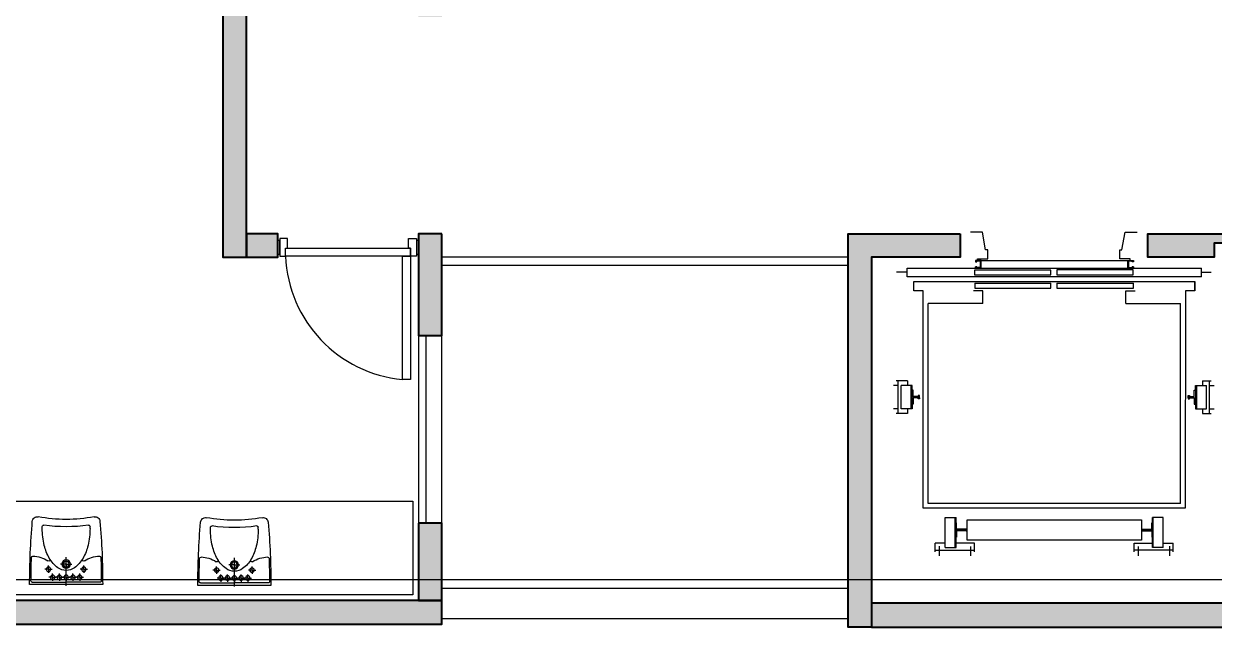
# Model space of a CAD drawing. Header units: millimetres. Extents: x -967 to 876, y -355 to 681.
# Drawn here: x 236.56 to 244.18, y -232.98 to -229.12 of the extents above; entities that cross this region are included whole.
import ezdxf

# ---------------------------------------------------------------- set-up
doc = ezdxf.new("R2010")
doc.units = ezdxf.units.MM
doc.linetypes.add('Center', pattern=[50.8, 31.75, -6.35, 6.35, -6.35])
doc.linetypes.add('HIDDEN', pattern=[9.525, 6.35, -3.175])
for name, color, linetype in [('0-amob', 8, 'Continuous'), ('AMOBLAMIENTO', 8, 'Continuous'), ('ASCENSOR', 8, 'Continuous'), ('EJE-ESTRUCTURA', 8, 'Center'), ('F-2', 8, 'Continuous'), ('JCA_HATCH 254', 252, 'Continuous'), ('MARCO', 4, 'Continuous'), ('MUEBLE', 8, 'Continuous')]:
    doc.layers.add(name, color=color, linetype=linetype)
doc.layers.add('DIM-25', color=8, linetype='Continuous', plot=False)
doc.layers.add('Muro', color=9, linetype='Continuous', lineweight=40)
doc.layers.add('Vidrio', color=8, linetype='Continuous', lineweight=30)

# ---------------------------------------------------------------- blocks, each defined once
blk = doc.blocks.new('Est etapa 3 torre')
at = {"layer": 'EJE-ESTRUCTURA'}
blk.add_line((1113.5308, -6011.6988), (1145.3332, -6011.6988), dxfattribs=at)
blk = doc.blocks.new('MARCOE-102')
for p, q in [((0, 0), (0, -2.5)), ((0, 0), (1.75, 0)), ((1.75, 0), (1.75, -0.45)), ((0, -2.5), (1.75, -2.5)), ((0.175, -0.175), (1.575, -0.175)), ((0.175, -0.175), (0.175, -2.325)), ((0.175, -2.325), (1.575, -2.325)), ((1.375, -0.45), (1.375, -0.275)), ((1.375, -0.275), (1.575, -0.275)), ((1.75, -0.45), (1.375, -0.45)), ((1.375, -2.05), (1.375, -2.225)), ((1.75, -2.05), (1.375, -2.05)), ((1.375, -2.225), (1.575, -2.225)), ((1.575, -0.275), (1.575, -0.175)), ((1.575, -2.325), (1.575, -2.225)), ((1.75, -2.5), (1.75, -2.05))]:
    blk.add_line(p, q)
at = {"layer": 'MARCO'}
blk.add_lwpolyline([(0, 0), (0, -2.5), (1.75, -2.5), (1.75, -2.05), (1.375, -2.05), (1.375, -2.225), (1.575, -2.225), (1.575, -2.325), (0.175, -2.325), (0.175, -0.175), (1.575, -0.175), (1.575, -0.275), (1.375, -0.275), (1.375, -0.45), (1.75, -0.45), (1.75, 0), (0, 0)], dxfattribs=at)
blk = doc.blocks.new('ASCENSOR')
at = {"layer": '0-amob'}
for p, q in [((-1.747, -0.5116), (-1.859, -0.5328)), ((-1.859, -0.5328), (-1.859, -0.6087)), ((-1.6899, -0.4978), (-1.747, -0.4978)), ((-1.747, -0.4978), (-1.747, -0.5116)), ((-1.6899, -0.5637), (-1.6899, -0.4978)), ((-1.6799, -0.5637), (-1.6899, -0.5637))]:
    blk.add_line(p, q, dxfattribs=at)
blk.add_lwpolyline([(-1.6799, -0.5637), (-1.6799, 0.4126), (-1.6899, 0.4126), (-1.6899, 0.3467), (-1.747, 0.3467), (-1.747, 0.3605), (-1.8591, 0.3816), (-1.8591, 0.4576)], dxfattribs=at)
at = {"layer": 'ASCENSOR'}
for p, q in [((-1.6049, 0.8694), (-1.6049, 0.932)), ((-0.91, 0.8756), (-0.91, 0.932)), ((-0.7, 0.9211), (-0.91, 0.9211)), ((-0.88, 0.9221), (-0.88, 0.9495)), ((-0.73, 0.9221), (-0.73, 0.9495)), ((-0.7, 0.8756), (-0.7, 0.932)), ((-1.6299, -1.0146), (-1.6299, 0.8694)), ((-1.5749, 0.8694), (-1.6299, 0.8694)), ((-1.5749, 0.8694), (-1.5749, -1.0146)), ((-0.91, 0.8756), (-0.88, 0.8756)), ((-0.73, 0.9018), (-0.88, 0.9018)), ((-0.88, 0.8302), (-0.88, 0.9018)), ((-0.73, 0.8362), (-0.73, 0.9018)), ((-0.73, 0.8756), (-0.7, 0.8756)), ((-1.4849, 0.8258), (-1.5449, 0.8258)), ((-1.5449, 0.8258), (-1.4849, 0.8258)), ((-1.5449, -0.9711), (-1.5449, 0.8258)), ((-1.4849, 0.8258), (-1.4849, 0.7658)), ((-1.4849, 0.7658), (-0.0961, 0.7658)), ((-0.73, 0.8362), (-0.88, 0.8362)), ((-0.88, 0.8362), (-0.73, 0.8362)), ((-0.85, 0.8302), (-0.88, 0.8302)), ((-0.85, 0.8302), (-0.88, 0.8302)), ((-0.85, 0.8302), (-0.805, 0.8302)), ((-0.85, 0.8302), (-0.805, 0.8302)), ((-0.85, 0.8302), (-0.805, 0.8302)), ((-0.85, 0.8302), (-0.805, 0.8302)), ((-0.85, 0.8232), (-0.85, 0.8302)), ((-0.85, 0.8232), (-0.85, 0.8302)), ((-0.8085, 0.8232), (-0.85, 0.8232)), ((-0.8085, 0.8232), (-0.85, 0.8232)), ((-0.8155, 0.7848), (-0.8155, 0.7918)), ((-0.8155, 0.7918), (-0.8015, 0.7918)), ((-0.8085, 0.7848), (-0.8155, 0.7848)), ((-0.8085, 0.7848), (-0.8085, 0.8232)), ((-0.8015, 0.7848), (-0.8085, 0.7848)), ((-0.76, 0.8302), (-0.805, 0.8302)), ((-0.76, 0.8302), (-0.805, 0.8302)), ((-0.76, 0.8302), (-0.805, 0.8302)), ((-0.76, 0.8302), (-0.805, 0.8302)), ((-0.8015, 0.8232), (-0.76, 0.8232)), ((-0.8015, 0.8232), (-0.76, 0.8232)), ((-0.8015, 0.7848), (-0.8015, 0.8232)), ((-0.7945, 0.7918), (-0.8015, 0.7918)), ((-0.8015, 0.7848), (-0.7945, 0.7848)), ((-0.7945, 0.7848), (-0.7945, 0.7918)), ((-0.76, 0.8232), (-0.76, 0.8302)), ((-0.76, 0.8232), (-0.76, 0.8302)), ((-0.76, 0.8302), (-0.73, 0.8302)), ((-0.76, 0.8302), (-0.73, 0.8302)), ((-0.73, 0.8302), (-0.73, 0.8362)), ((-0.0961, 0.7658), (-0.0961, -0.911)), ((-1.4049, 0.3848), (-1.4049, 0.7348)), ((-0.1261, 0.7348), (-1.4049, 0.7348)), ((-0.1261, 0.7348), (-0.1261, -0.88)), ((0.1838, 0.6883), (0.1279, 0.6883)), ((0.1279, 0.6249), (0.1279, 0.6883)), ((0.1731, 0.6886), (0.1731, 0.4383)), ((-0.0361, 0.6249), (-0.0361, 0.5548)), ((0.1553, 0.6249), (-0.0361, 0.6249)), ((0.1467, 0.6636), (0.2096, 0.6636)), ((0.1553, 0.6249), (0.1553, 0.5548)), ((0.1553, 0.5608), (-0.0361, 0.5608)), ((0.1553, 0.5548), (-0.0361, 0.5548)), ((-0.0011, 0.5518), (-0.0011, 0.5548)), ((-0.0011, 0.5548), (0.0409, 0.5548)), ((0.0379, 0.5518), (-0.0011, 0.5518)), ((0.0379, 0.4908), (0.0379, 0.5518)), ((0.0409, 0.5548), (0.0409, 0.4908)), ((0.0889, 0.5548), (0.0409, 0.5548)), ((0.0469, 0.5548), (0.0469, 0.4908)), ((0.0499, 0.4908), (0.0499, 0.5518)), ((0.0499, 0.5518), (0.0889, 0.5518)), ((0.0889, 0.5518), (0.0889, 0.5548)), ((0.0889, 0.5518), (0.0889, 0.5548)), ((0.1279, 0.4383), (0.1279, 0.5548)), ((-0.0211, 0.4848), (0.1089, 0.4848)), ((-0.0211, -0.63), (-0.0211, 0.4848)), ((0.1089, 0.4848), (0.1089, -0.63)), ((0.1489, 0.4633), (0.2088, 0.4633)), ((-1.6799, 0.4335), (-1.6709, 0.4335)), ((-1.6799, 0.4335), (-1.6709, 0.4335)), ((-1.6799, 0.3985), (-1.6799, 0.4335)), ((-1.6799, 0.3985), (-1.6799, 0.4335)), ((-1.6299, 0.3985), (-1.6799, 0.3985)), ((-1.6299, 0.3985), (-1.6799, 0.3985)), ((-1.6764, 0.43), (-1.6744, 0.43)), ((-1.6744, 0.43), (-1.6764, 0.43)), ((-1.6764, 0.402), (-1.6764, 0.43)), ((-1.6764, 0.43), (-1.6764, 0.402)), ((-1.6334, 0.402), (-1.6764, 0.402)), ((-1.6764, 0.402), (-1.6334, 0.402)), ((-1.6744, 0.426), (-1.6744, 0.43)), ((-1.6744, 0.426), (-1.6744, 0.43)), ((-1.6709, 0.426), (-1.6744, 0.426)), ((-1.6709, 0.426), (-1.6744, 0.426)), ((-1.6709, 0.4335), (-1.6709, 0.426)), ((-1.6709, 0.4335), (-1.6709, 0.426)), ((-1.6389, 0.4335), (-1.6389, 0.426)), ((-1.6299, 0.4335), (-1.6389, 0.4335)), ((-1.6389, 0.4335), (-1.6299, 0.4335)), ((-1.6389, 0.426), (-1.6389, 0.4335)), ((-1.6389, 0.426), (-1.6354, 0.426)), ((-1.6354, 0.426), (-1.6389, 0.426)), ((-1.6354, 0.43), (-1.6334, 0.43)), ((-1.6354, 0.426), (-1.6354, 0.43)), ((-1.6354, 0.43), (-1.6354, 0.426)), ((-1.6334, 0.43), (-1.6354, 0.43)), ((-1.6334, 0.402), (-1.6334, 0.43)), ((-1.6334, 0.402), (-1.6334, 0.43)), ((-1.6299, 0.3985), (-1.6299, 0.4335)), ((-1.6299, 0.4335), (-1.6299, 0.3985)), ((-1.5873, 0.4329), (-1.6183, 0.4329)), ((-1.6183, 0.4329), (-1.6183, -0.056)), ((-1.5873, -0.056), (-1.5873, 0.4329)), ((-1.503, 0.4339), (-1.534, 0.4339)), ((-1.534, -0.056), (-1.534, 0.4339)), ((-1.503, -0.056), (-1.503, 0.4339)), ((-1.4849, 0.3848), (-1.4849, 0.4448)), ((-1.4049, 0.3848), (-1.4849, 0.3848)), ((0.1838, 0.4383), (0.1279, 0.4383)), ((-1.6183, -0.056), (-1.5873, -0.056)), ((-1.534, -0.056), (-1.503, -0.056)), ((-1.587, -0.0951), (-1.618, -0.0951)), ((-1.618, -0.0951), (-1.618, -0.5833)), ((-1.587, -0.5833), (-1.587, -0.0951)), ((-1.503, -0.0951), (-1.534, -0.0951)), ((-1.534, -0.5801), (-1.534, -0.0951)), ((-1.503, -0.5801), (-1.503, -0.0951)), ((-1.4049, -0.5301), (-1.4849, -0.5301)), ((-1.4849, -0.5301), (-1.4849, -0.5901)), ((-1.4049, -0.5301), (-1.4049, -0.8801)), ((-1.618, -0.5833), (-1.587, -0.5833)), ((-1.534, -0.5801), (-1.503, -0.5801)), ((0.1838, -0.5835), (0.1279, -0.5835)), ((0.1279, -0.5835), (0.1279, -0.7)), ((0.149, -0.6085), (0.2089, -0.6085)), ((0.1731, -0.8338), (0.1731, -0.5835)), ((0.1089, -0.63), (-0.0211, -0.63)), ((0.0379, -0.636), (0.0379, -0.697)), ((0.0409, -0.7), (0.0409, -0.636)), ((0.0469, -0.7), (0.0469, -0.636)), ((0.0499, -0.636), (0.0499, -0.697)), ((0.1553, -0.7), (-0.0361, -0.7)), ((-0.0361, -0.7701), (-0.0361, -0.7)), ((0.1553, -0.7061), (-0.0361, -0.7061)), ((-0.0011, -0.697), (-0.0011, -0.7)), ((0.0379, -0.697), (-0.0011, -0.697)), ((-0.0011, -0.7), (0.0409, -0.7)), ((0.0889, -0.7), (0.0469, -0.7)), ((0.0499, -0.697), (0.0889, -0.697)), ((0.0889, -0.697), (0.0889, -0.7)), ((0.1553, -0.7701), (0.1553, -0.7)), ((0.1553, -0.7701), (-0.0361, -0.7701)), ((0.1279, -0.7701), (0.1279, -0.8335)), ((0.1838, -0.8335), (0.1279, -0.8335)), ((0.1467, -0.8088), (0.2096, -0.8088)), ((-0.0961, -0.911), (-1.4849, -0.9111)), ((-1.4849, -0.9111), (-1.4849, -0.9711)), ((-0.1261, -0.88), (-1.4049, -0.8801)), ((-1.4849, -0.9711), (-1.5449, -0.9711)), ((-0.85, -0.9812), (-0.88, -0.9812)), ((-0.85, -0.9812), (-0.88, -0.9812)), ((-0.88, -0.9812), (-0.88, -1.0519)), ((-0.73, -0.9872), (-0.88, -0.9872)), ((-0.88, -0.9872), (-0.73, -0.9872)), ((-0.8085, -0.9742), (-0.85, -0.9742)), ((-0.8085, -0.9742), (-0.85, -0.9742)), ((-0.85, -0.9742), (-0.85, -0.9812)), ((-0.85, -0.9742), (-0.85, -0.9812)), ((-0.85, -0.9812), (-0.805, -0.9812)), ((-0.85, -0.9812), (-0.805, -0.9812)), ((-0.85, -0.9812), (-0.805, -0.9812)), ((-0.85, -0.9812), (-0.805, -0.9812)), ((-0.8085, -0.9357), (-0.8155, -0.9357)), ((-0.8155, -0.9357), (-0.8155, -0.9427)), ((-0.8155, -0.9427), (-0.8015, -0.9427)), ((-0.8085, -0.9357), (-0.8085, -0.9742)), ((-0.8015, -0.9357), (-0.8085, -0.9357)), ((-0.76, -0.9812), (-0.805, -0.9812)), ((-0.76, -0.9812), (-0.805, -0.9812)), ((-0.76, -0.9812), (-0.805, -0.9812)), ((-0.76, -0.9812), (-0.805, -0.9812)), ((-0.8015, -0.9357), (-0.8015, -0.9742)), ((-0.8015, -0.9357), (-0.7945, -0.9357)), ((-0.7945, -0.9427), (-0.8015, -0.9427)), ((-0.8015, -0.9742), (-0.76, -0.9742)), ((-0.8015, -0.9742), (-0.76, -0.9742)), ((-0.7945, -0.9357), (-0.7945, -0.9427)), ((-0.76, -0.9742), (-0.76, -0.9812)), ((-0.76, -0.9742), (-0.76, -0.9812)), ((-0.76, -0.9812), (-0.73, -0.9812)), ((-0.76, -0.9812), (-0.73, -0.9812)), ((-0.73, -0.9812), (-0.73, -0.9872)), ((-0.73, -0.9872), (-0.73, -1.0519)), ((-1.5749, -1.0146), (-1.6299, -1.0146)), ((-1.6049, -1.0146), (-1.6049, -1.0829)), ((-0.91, -1.0111), (-0.88, -1.0111)), ((-0.91, -1.0111), (-0.91, -1.0829)), ((-0.73, -1.0519), (-0.88, -1.0519)), ((-0.73, -1.0111), (-0.7, -1.0111)), ((-0.7, -1.0111), (-0.7, -1.0829)), ((-0.7, -1.072), (-0.91, -1.072)), ((-0.88, -1.0731), (-0.88, -1.1005)), ((-0.73, -1.0731), (-0.73, -1.1005))]:
    blk.add_line(p, q, dxfattribs=at)
for centre, radius, start, end in [((0.0439, 0.4908), 0.006, 180, 270), ((0.0439, 0.4908), 0.003, 180, 270), ((0.0439, 0.4908), 0.006, 270, 0), ((0.0439, 0.4908), 0.003, 270, 0), ((0.0439, -0.636), 0.006, 90, 180), ((0.0439, -0.636), 0.003, 90, 180), ((0.0439, -0.636), 0.006, 0, 90), ((0.0439, -0.636), 0.003, 0, 90)]:
    blk.add_arc(centre, radius, start, end, dxfattribs=at)
for points in [[(-0.7945, 0.7918), (-0.7945, 0.7848), (-0.8155, 0.7848), (-0.8155, 0.7918)], [(-0.8155, 0.7848), (-0.8155, 0.7918), (-0.7945, 0.7848), (-0.8155, 0.7848)], [(-0.7945, 0.7848), (-0.8155, 0.7848), (-0.7945, 0.7918), (-0.8155, 0.7918)], [(-0.7945, -0.9427), (-0.7945, -0.9357), (-0.8155, -0.9357), (-0.8155, -0.9427)], [(-0.8155, -0.9357), (-0.8155, -0.9427), (-0.7945, -0.9357), (-0.8155, -0.9357)], [(-0.7945, -0.9357), (-0.8155, -0.9357), (-0.7945, -0.9427), (-0.8155, -0.9427)]]:
    blk.add_solid(points, dxfattribs=at)
at = {"layer": 'ASCENSOR', "xscale": 0.01999999999998181, "yscale": 0.01999999999998181, "zscale": 0.01999999999998181, "rotation": 270}
blk.add_blockref('MARCOE-102', (-1.6299, -0.5409), dxfattribs=at)
blk = doc.blocks.new('lav discapacitados')
for p, q in [((0.1353, 0.125), (0.1353, 0.1399)), ((0.5032, 0.125), (0.5032, 0.1399)), ((0.1828, -0.19), (0.1828, -0.1617)), ((0.3192, -0.15), (0.2762, -0.1495)), ((0.3192, -0.3174), (0.3192, -0.0964)), ((0.3192, -0.15), (0.3192, -0.1217)), ((0.3192, -0.15), (0.3625, -0.1495)), ((0.3192, -0.15), (0.3192, -0.1783)), ((0.4557, -0.19), (0.4557, -0.1617)), ((0.1828, -0.19), (0.1545, -0.19)), ((0.1828, -0.19), (0.1828, -0.2183)), ((0.1828, -0.19), (0.2111, -0.19)), ((0.2148, -0.2514), (0.1865, -0.2514)), ((0.2148, -0.2514), (0.2148, -0.2231)), ((0.2148, -0.2514), (0.2431, -0.2514)), ((0.2148, -0.2514), (0.2148, -0.2797)), ((0.267, -0.2514), (0.2387, -0.2514)), ((0.267, -0.2514), (0.267, -0.2231)), ((0.267, -0.2514), (0.2953, -0.2514)), ((0.267, -0.2514), (0.267, -0.2797)), ((0.3192, -0.2514), (0.2909, -0.2514)), ((0.3192, -0.2514), (0.3192, -0.2231)), ((0.3192, -0.2514), (0.3475, -0.2514)), ((0.3192, -0.2514), (0.3192, -0.2797)), ((0.3714, -0.2514), (0.3431, -0.2514)), ((0.3714, -0.2514), (0.3714, -0.2231)), ((0.3714, -0.2514), (0.3997, -0.2514)), ((0.3714, -0.2514), (0.3714, -0.2797)), ((0.4236, -0.2514), (0.3953, -0.2514)), ((0.4236, -0.2514), (0.4236, -0.2231)), ((0.4236, -0.2514), (0.4519, -0.2514)), ((0.4236, -0.2514), (0.4236, -0.2797)), ((0.4557, -0.19), (0.4274, -0.19)), ((0.4557, -0.19), (0.484, -0.19)), ((0.4557, -0.19), (0.4557, -0.2183)), ((0.0377, -0.3074), (0.6007, -0.3074)), ((0.0583, -0.2892), (0.3192, -0.2892)), ((0.5802, -0.2892), (0.3192, -0.2892))]:
    blk.add_line(p, q)
blk.add_lwpolyline([(0.1353, 0.125, 0.057771), (0.1504, -0.0053, 0.071436), (0.1891, -0.1043, 0.106424), (0.2552, -0.1783, 0.158971), (0.3192, -0.1992, 0.158971)], format="xyb")
at = {"linetype": 'Continuous'}
for centre in [(0.1828, -0.19), (0.4557, -0.19), (0.2148, -0.2514), (0.267, -0.2514), (0.3714, -0.2514), (0.4236, -0.2514)]:
    blk.add_circle(centre, 0.0174, dxfattribs=at)
for centre, radius in [((0.3192, -0.15), 0.0325), ((0.3192, -0.15), 0.023), ((0.3192, -0.2514), 0.0174)]:
    blk.add_circle(centre, radius)
for centre, radius, start, end in [((0.0967, 0.1762), 0.0385, 79.48538, 175.15096), ((0.3192, 1.3749), 1.1807, 259.48538, 280.51462), ((0.5417, 0.1762), 0.0385, 4.84904, 100.51462), ((5.7963, -0.3074), 5.7586, 175.15096, 180), ((0.1455, 0.1399), 0.0102, 81.99353, 180), ((0.3192, 1.3749), 1.237, 261.99353, 278.00647), ((-0.0664, 0.125), 0.5696, 346.77455, 0), ((0.4929, 0.1399), 0.0102, 0, 98.00647), ((-5.1579, -0.3074), 5.7586, 0, 4.84904), ((0.062, -0.0992), 0.0102, 88.96035, 177.92069), ((0.0582, -0.3074), 0.2185, 56.42947, 88.96035), ((0.1242, 0.0802), 0.3738, 330.43029, 346.77455), ((0.5802, -0.3074), 0.2185, 91.03965, 123.57053), ((0.5765, -0.0992), 0.0102, 2.07931, 91.03965), ((5.7963, -0.3074), 5.7483, 177.92069, 179.71619), ((0.1846, -0.1168), 0.0102, 236.42947, 31.59131), ((0.3192, -0.0906), 0.1086, 270, 306.13117), ((0.2442, 0.0121), 0.2358, 306.13117, 330.43029), ((0.4538, -0.1168), 0.0102, 148.40869, 303.57053), ((-5.1579, -0.3074), 5.7483, 0.28381, 2.07931), ((0.0583, -0.2789), 0.0102, 179.71619, 270), ((0.5802, -0.2789), 0.0102, 270, 0.28381)]:
    blk.add_arc(centre, radius, start, end)
blk = doc.blocks.new('A$C9ce45cf1')
at = {"layer": 'JCA_HATCH 254'}
h = blk.add_hatch(color=256, dxfattribs=at)
h.paths.add_polyline_path([(48.295, 15.3397), (48.295, 15.1897), (48.6432, 15.1897), (48.6432, 15.3397)])
h.paths.add_polyline_path([(48.6432, 15.3397), (48.7932, 15.3397), (48.7932, 13.9888), (48.6432, 13.9888)])
h.paths.add_polyline_path([(51.3548, 13.8388), (51.3548, 13.9888), (48.295, 13.9891), (48.295, 13.8391)])
h.paths.add_polyline_path([(47.9451, 9.2151), (47.945, 13.8397), (47.795, 13.8397), (47.7951, 9.5804), (47.795, 9.2151)])
h.paths.add_polyline_path([(51.3547, 10.6643), (51.2047, 10.6643), (51.2047, 13.8388), (51.3547, 13.8388)])
h.paths.add_polyline_path([(49.9544, 10.8144), (49.9546, 9.1248), (50.3047, 9.1249), (50.3047, 9.2751), (50.1055, 9.2748), (50.1045, 10.8144)])
h.paths.add_polyline_path([(51.3547, 9.275), (51.2047, 9.275), (51.2047, 8.6253), (51.3547, 8.6253)])
h.paths.add_polyline_path([(51.2047, 9.1248), (51.2047, 9.125), (51.2047, 9.275), (51.2047, 9.2748)], flags=16)
h.paths.add_polyline_path([(47.795, 6.7804), (51.3548, 6.7804), (51.3548, 6.9304), (48.295, 6.9304), (48.295, 6.815), (47.795, 6.815)])
h.paths.add_polyline_path([(51.2047, 7.4253), (51.2047, 6.9304), (51.3548, 6.9304), (51.3548, 7.4253)])
h.paths.add_polyline_path([(54.6705, 9.275), (54.6705, 9.125), (54.104, 9.125), (54.104, 6.7604), (53.954, 6.7604), (53.954, 9.275)])
h.paths.add_polyline_path([(57.2229, 9.275), (57.2229, 9.125), (56.795, 9.125), (56.795, 9.215), (56.295, 9.215), (56.295, 9.125), (55.8705, 9.125), (55.8705, 9.275)])
h.paths.add_polyline_path([(54.104, 6.7604), (61.1466, 6.7604), (61.1466, 6.9131), (54.104, 6.9131)])
h.paths.add_polyline_path([(59.422, 9.275), (59.422, 9.125), (58.4229, 9.125), (58.4229, 9.275)])
h.paths.add_polyline_path([(58.8474, 6.9131), (58.9975, 6.9131), (58.9974, 9.125), (58.8474, 9.125), (58.8474, 9.127), (58.8474, 6.9131), (58.8474, 6.9131)])
h.paths.add_polyline_path([(60.622, 9.275), (60.622, 9.125), (61.1466, 9.125), (61.1466, 6.7604), (61.2966, 6.7604), (61.2966, 9.275)])
h.paths.add_polyline_path([(64.2927, 6.915), (68.0939, 6.915), (68.0939, 6.7649), (64.2927, 6.7649)])
h.paths.add_polyline_path([(63.7426, 6.7649), (63.7426, 9.2149), (63.7927, 9.215), (63.7927, 6.815), (64.2926, 6.815), (64.2927, 6.7649)])
h.paths.add_polyline_path([(67.5279, 8.4186), (67.528, 6.9149), (67.3779, 6.9149), (67.3779, 8.4186)])
h.paths.add_polyline_path([(67.5279, 8.4186), (67.9438, 8.4186), (67.9438, 8.2686), (67.5279, 8.2686)])
h.paths.add_polyline_path([(68.0939, 8.4186), (68.0939, 6.915), (67.9438, 6.915), (67.9438, 8.4186)])
h.paths.add_polyline_path([(64.7921, 10.734), (67.9438, 10.7345), (67.9438, 10.5845), (64.7921, 10.584)])
h.paths.add_polyline_path([(65.4011, 11.6741), (65.4011, 10.7345), (65.5512, 10.7345), (65.5511, 11.6741)])
h.paths.add_polyline_path([(63.7412, 12.8365), (63.7426, 9.215), (63.8927, 9.215), (63.8912, 12.8365)])
h.paths.add_polyline_path([(63.8921, 10.7343), (63.8921, 10.7344), (63.8921, 10.5844), (63.8921, 10.5843)], flags=17)
h.paths.add_polyline_path([(65.4011, 12.8266), (67.9438, 12.8266), (67.9438, 12.6765), (65.4011, 12.6765)])
h.paths.add_polyline_path([(68.0939, 12.8266), (68.0939, 11.6232), (67.9438, 11.6232), (67.9438, 12.8266)])
h.paths.add_polyline_path([(65.401, 16.5935), (65.4011, 15.0341), (65.5512, 15.0341), (65.5511, 16.5935)])
h.paths.add_polyline_path([(67.4963, 16.5912), (65.4011, 16.5951), (65.4011, 16.7452), (67.4972, 16.7411)])
h.paths.add_polyline_path([(67.7138, 18.1895), (59.246, 18.1895), (59.246, 18.0395), (67.7138, 18.0395)])
h.paths.add_polyline_path([(59.246, 15.3388), (59.2464, 18.0395), (59.3964, 18.0395), (59.396, 15.3388)])
at = {"layer": 'AMOBLAMIENTO'}
blk.add_lwpolyline([(51.1693, 6.9661), (48.3652, 6.9661), (48.3652, 7.5661), (51.1693, 7.5661)], close=True, dxfattribs=at)
at = {"layer": 'DIM-25'}
blk.add_arc((51.1783, 9.1645), 0.8236, 182.27406, 264.77034, dxfattribs=at)
at = {"layer": 'F-2'}
for points in [[(50.3047, 9.1445), (50.3174, 9.1445), (50.3174, 9.2317), (50.3047, 9.2317)], [(50.3681, 9.1826), (50.3681, 9.2444), (50.3174, 9.2444), (50.3174, 9.1319), (50.3554, 9.1319), (50.3554, 9.1826), (50.3681, 9.1826)], [(51.1413, 9.1826), (51.1413, 9.2444), (51.192, 9.2444), (51.192, 9.1319), (51.154, 9.1319), (51.154, 9.1826), (51.1413, 9.1826)], [(51.2047, 9.2317), (51.192, 9.2317), (51.192, 9.1445), (51.2047, 9.1445)]]:
    blk.add_lwpolyline(points, dxfattribs=at)
for points in [[(51.154, 9.1826), (51.154, 9.1319), (50.3554, 9.1319), (50.3554, 9.1826)], [(53.954, 6.815), (53.954, 7.0079), (51.3548, 7.0079), (51.3548, 6.815)]]:
    blk.add_lwpolyline(points, close=True, dxfattribs=at)
at = {"layer": 'MUEBLE', "linetype": 'HIDDEN'}
blk.add_lwpolyline([(51.1033, 9.1319), (51.154, 9.1319), (51.154, 8.3444), (51.1033, 8.3444)], close=True, dxfattribs=at)
at = {"layer": 'Muro'}
for points in [[(49.9544, 10.8144), (49.9546, 9.1248), (50.1047, 9.1248), (50.1045, 10.8144)], [(50.1047, 9.1248), (50.3047, 9.125), (50.3047, 9.275), (50.1047, 9.2748)], [(51.3547, 9.275), (51.2047, 9.275), (51.2047, 8.6253), (51.3547, 8.6253)], [(54.6705, 9.275), (54.6705, 9.125), (54.104, 9.125), (54.104, 6.7604), (53.954, 6.7604), (53.954, 9.275)], [(57.2229, 9.275), (57.2229, 9.125), (56.795, 9.125), (56.795, 9.215), (56.295, 9.215), (56.295, 9.125), (55.8705, 9.125), (55.8705, 9.275)], [(51.2047, 7.4253), (51.2047, 6.9304), (51.3548, 6.9304), (51.3548, 7.4253)], [(47.795, 6.7804), (51.3548, 6.7804), (51.3548, 6.9304), (48.295, 6.9304), (48.295, 6.815), (47.795, 6.815)], [(54.104, 6.7604), (61.1466, 6.7604), (61.1466, 6.9131), (54.104, 6.9131)]]:
    blk.add_lwpolyline(points, close=True, dxfattribs=at)
at = {"layer": 'Vidrio'}
for points in [[(53.954, 9.075), (53.954, 9.125), (51.3548, 9.125), (51.3548, 9.075)], [(51.3548, 8.6253), (51.2047, 8.6253), (51.2047, 7.4253), (51.3548, 7.4253)], [(51.2547, 8.6253), (51.2047, 8.6253), (51.2047, 7.4253), (51.2547, 7.4253)]]:
    blk.add_lwpolyline(points, close=True, dxfattribs=at)
at = {"layer": 'AMOBLAMIENTO', "xscale": -0.8295741607167509, "yscale": 0.8295741607167509, "zscale": 0.8295741607167509, "rotation": 359.9999986294064}
for p in [(49.2164, 7.288), (50.2922, 7.2828)]:
    blk.add_blockref('lav discapacitados', p, dxfattribs=at)
at = {"layer": 'ASCENSOR', "rotation": 269.9943251266501}
blk.add_blockref('ASCENSOR', (55.3446, 7.4256), dxfattribs=at)
at = {"layer": 'Muro'}
blk.add_blockref('Est etapa 3 torre', (-1075.2553, 6018.7638), dxfattribs=at)

msp = doc.modelspace()

# ---------------------------------------------------------------- block references
msp.add_blockref('A$C9ce45cf1', (187.8837, -239.7418))

doc.saveas('drawing.dxf')
